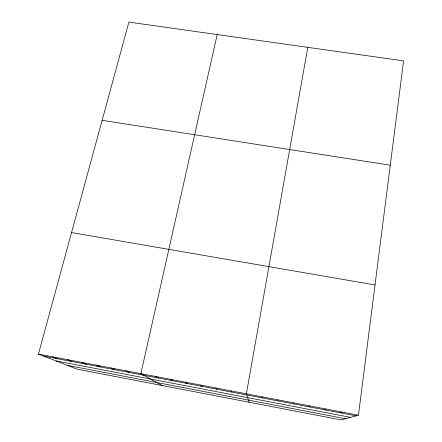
<?xml version="1.0" encoding="UTF-8"?>
<svg xmlns="http://www.w3.org/2000/svg" width="442" height="442" viewBox="0 0 442 442"><rect width="100%" height="100%" fill="white"/><g stroke="black" fill="none" stroke-linecap="round" stroke-linejoin="round"><path stroke-width="0.66" d="M358.445 415.22L403.568 60.874L128.887 22.1L38.432 354.092L77.35 369.23L341.075 419.9L358.445 415.22L38.432 354.092M307.792 47.355L246.371 393.811L249.189 402.248M217.21 34.57L140.86 373.661L162.22 385.54M277.659 400.85L278.035 399.861M293.212 403.822L293.974 402.905M308.836 406.811L309.986 405.966M324.527 409.811L326.069 409.038M340.29 412.822L342.219 412.121M102.13 120.318L390.28 165.203M71.543 232.569L375.031 284.957M43.614 356.108L356.119 415.85M56.029 360.937L350.556 417.347M67.427 365.374L345.473 418.712M52.885 356.854L57.736 358.81M67.394 359.628L71.919 361.523M81.963 362.407L86.162 364.241M96.594 365.202L100.461 366.976M111.29 368.009L114.821 369.722M126.042 370.827L129.235 372.479M155.744 376.501L158.247 378.021M170.689 379.358L172.844 380.816M185.695 382.225L187.502 383.617M200.767 385.104L202.221 386.43M215.906 387.993L217 389.253M231.105 390.899L231.846 392.093M262.167 396.833L262.167 397.888"/></g></svg>
